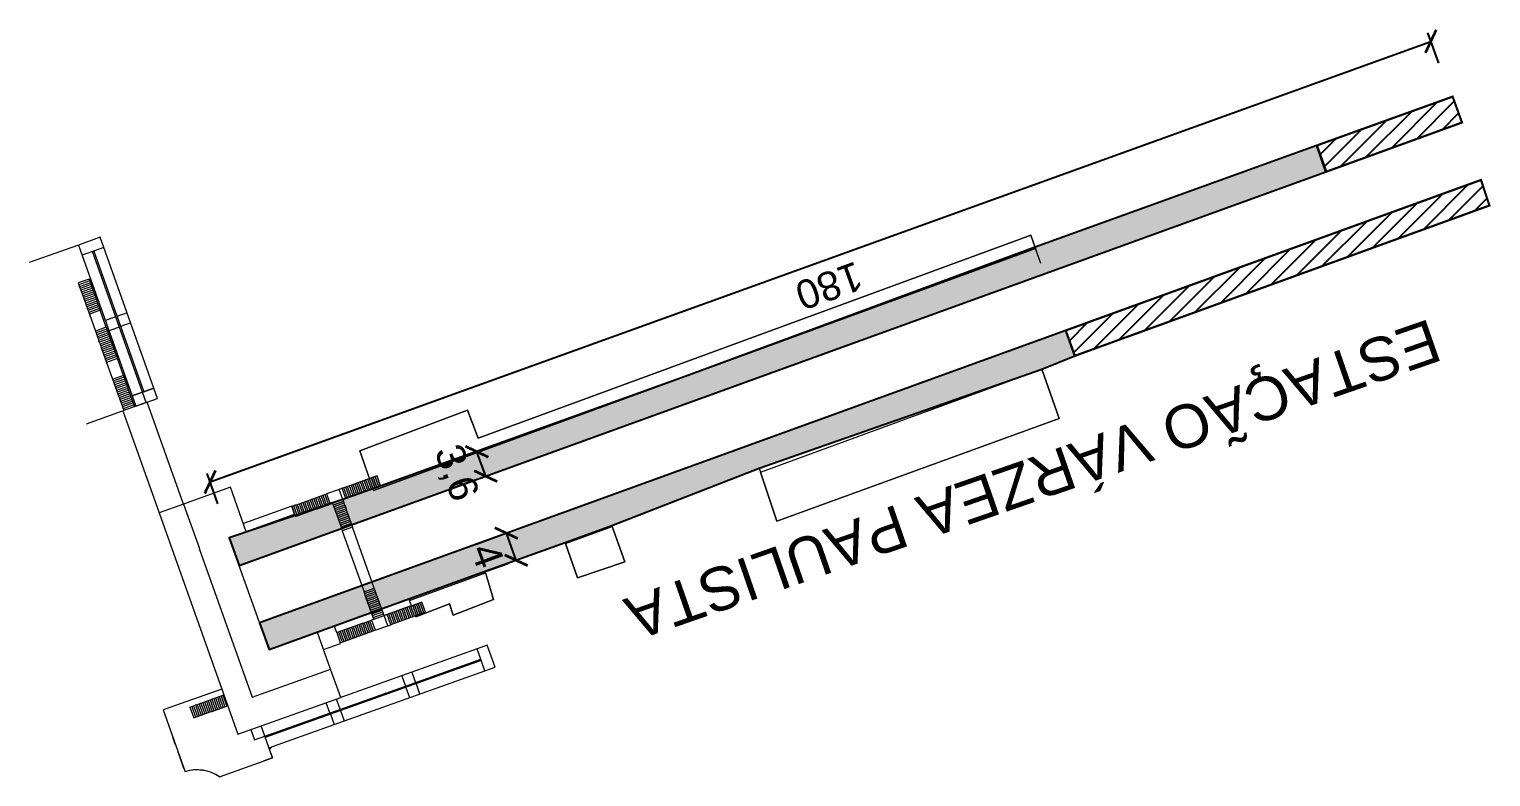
# Model space of a CAD drawing. Header units: metres. Extents: x 286532 to 329498, y 7396783 to 7466136.
# Drawn here: x 312575.4 to 312778.2, y 7431977.3 to 7432080.9 of the extents above; entities that cross this region are included whole.
import ezdxf

# ---------------------------------------------------------------- set-up
doc = ezdxf.new("R2010")
doc.units = ezdxf.units.M
doc.header["$LTSCALE"] = 10
doc.linetypes.add('DASHED', pattern=[0.75, 0.5, -0.25])
doc.linetypes.add('DASHED2', pattern=[0.375, 0.25, -0.125])
doc.layers.get('0').update_dxf_attribs({"color": 255})
for name, color, linetype, lineweight in [('_  ARQ-AUX-001', 1, 'Continuous', 5), ('_AUX-PLATAFORMA COTAS', 1, 'Continuous', 25), ('_AUX-PLATAFORMA EXISTENTE', 252, 'Continuous', 25), ('_AUX-PLATAFORMA NOVA', 3, 'DASHED', 25), ('_AUX_PLATAFORMA_EXISTENTE', 252, 'Continuous', 30), ('ARQ-AUX-001', 1, 'Continuous', 5), ('Modelos genéricos', 7, 'Continuous', 5)]:
    doc.layers.add(name, color=color, linetype=linetype, lineweight=lineweight)
doc.layers.add('TEXTO', color=3, linetype='Continuous')
doc.styles.add('ARIAL', font='arial.ttf')
doc.styles.get("Standard").update_dxf_attribs({"font": 'arial.ttf'})
doc.dimstyles.new('ISO-25', dxfattribs={"dimtxt": 2.5, "dimasz": 2.5, "dimexe": 1.25, "dimexo": 0.625, "dimtad": 1, "dimtxsty": 'Standard', "dimcen": 2.5, "dimadec": 0, "dimazin": 0, "dimtfac": 1, "dimtmove": 0, "dimatfit": 3, "dimfxl": 1, "dimarcsym": 0})

# ---------------------------------------------------------------- blocks, each defined once
blk = doc.blocks.new('estação_varzea-paulista')
at = {"layer": '_  ARQ-AUX-001'}
h = blk.add_hatch(color=254, dxfattribs=at)
h.paths.add_polyline_path([(-98.46, -37.73), (-98.97, -36.32), (-100.41, -36.83), (-99.88, -38.23), (-98.7, -37.81)], flags=0)
h.paths.add_polyline_path([(-105.77, -20.62), (-104.7, -20.24), (-105.2, -18.83), (-106.26, -19.2), (-105.87, -20.33)], flags=0)
at = {"layer": '_AUX-PLATAFORMA NOVA', "linetype": 'DASHED2', "ltscale": 2, "true_color": 0x05ff05}
h = blk.add_hatch(dxfattribs=at)
h.set_pattern_fill('ANSI31', color=3, scale=0.5)
h.paths.add_polyline_path([(25.18, 26.98), (26.49, 23.34), (45.29, 30.15), (44, 33.74)])
h = blk.add_hatch(dxfattribs=at)
h.set_pattern_fill('ANSI31', color=3, scale=0.5)
h.paths.add_polyline_path([(-9.67, 1.33), (-8.39, -2.18), (49.1, 18.65), (47.93, 22.19)])
at = {"layer": '_AUX_PLATAFORMA_EXISTENTE', "true_color": 0xa1a1a1}
for points in [[(-124.32, -31.26), (26.39, 23.31), (25.18, 26.98), (-13.92, 12.89), (-62.46, -5.06), (-105.77, -20.62), (-109.96, -22.11), (-125.69, -27.43)], [(-79.1, -28.06), (-72.63, -25.72), (-52.18, -17.76), (-12.99, -4.04), (-8.39, -2.18), (-9.67, 1.33), (-121.5, -39.18), (-120.18, -42.9), (-90.21, -32.01)]]:
    blk.add_hatch(color=253, dxfattribs=at).paths.add_polyline_path(points)
at = {"layer": '_  ARQ-AUX-001'}
for p, q in [((-143.58, 14.24), (-146.6, 13.17)), ((-136.14, -6.67), (-143.58, 14.24)), ((-146.6, 13.17), (-153.44, 10.73)), ((-146.6, 13.17), (-139.15, -7.75)), ((-143.08, 12.83), (-146.09, 11.75)), ((-137.74, -7.24), (-144.68, 12.26)), ((-144.49, 12.32), (-137.55, -7.18)), ((-105.69, -20.87), (-13.86, 12.71)), ((-16.11, 13.92), (-91.19, -13.58)), ((-91.19, -13.58), (-16.11, 13.92)), ((-145.13, 8.45), (-146.64, 7.91)), ((-145.13, 8.45), (-146.64, 7.91)), ((-145.04, 8.2), (-146.55, 7.66)), ((-145.04, 8.2), (-146.55, 7.66)), ((-145.13, 8.45), (-145.04, 8.2)), ((-145.04, 8.2), (-144.95, 7.94)), ((-143.5, 8.94), (-143.27, 8.89)), ((-146.64, 7.91), (-146.55, 7.66)), ((-146.55, 7.66), (-146.46, 7.4)), ((-144.95, 7.94), (-146.46, 7.4)), ((-144.95, 7.94), (-146.46, 7.4)), ((-146.46, 7.4), (-146.37, 7.15)), ((-144.86, 7.69), (-146.37, 7.15)), ((-144.86, 7.69), (-146.37, 7.15)), ((-146.37, 7.15), (-146.28, 6.9)), ((-144.77, 7.43), (-146.28, 6.9)), ((-144.77, 7.43), (-146.28, 6.9)), ((-146.28, 6.9), (-146.18, 6.64)), ((-144.68, 7.18), (-146.18, 6.64)), ((-144.68, 7.18), (-146.18, 6.64)), ((-146.18, 6.64), (-146.09, 6.39)), ((-144.59, 6.92), (-146.09, 6.39)), ((-144.59, 6.92), (-146.09, 6.39)), ((-146.09, 6.39), (-146, 6.13)), ((-144.5, 6.67), (-146, 6.13)), ((-144.5, 6.67), (-146, 6.13)), ((-146, 6.13), (-145.91, 5.88)), ((-144.41, 6.41), (-145.91, 5.88)), ((-144.41, 6.41), (-145.91, 5.88)), ((-144.31, 6.16), (-145.82, 5.62)), ((-144.31, 6.16), (-145.82, 5.62)), ((-144.95, 7.94), (-144.86, 7.69)), ((-144.86, 7.69), (-144.77, 7.43)), ((-144.77, 7.43), (-144.68, 7.18)), ((-144.68, 7.18), (-144.59, 6.92)), ((-144.59, 6.92), (-144.5, 6.67)), ((-144.5, 6.67), (-144.41, 6.41)), ((-144.41, 6.41), (-144.31, 6.16)), ((-144.31, 6.16), (-144.22, 5.91)), ((-145.91, 5.88), (-145.82, 5.62)), ((-145.82, 5.62), (-145.73, 5.37)), ((-144.22, 5.91), (-145.73, 5.37)), ((-144.22, 5.91), (-145.73, 5.37)), ((-145.73, 5.37), (-145.64, 5.11)), ((-144.13, 5.65), (-145.64, 5.11)), ((-144.13, 5.65), (-145.64, 5.11)), ((-145.64, 5.11), (-145.55, 4.86)), ((-144.04, 5.4), (-145.55, 4.86)), ((-144.04, 5.4), (-145.55, 4.86)), ((-145.55, 4.86), (-145.46, 4.61)), ((-143.95, 5.14), (-145.46, 4.61)), ((-143.95, 5.14), (-145.46, 4.61)), ((-145.46, 4.61), (-145.37, 4.35)), ((-143.86, 4.89), (-145.37, 4.35)), ((-143.86, 4.89), (-145.37, 4.35)), ((-145.37, 4.35), (-145.28, 4.1)), ((-143.77, 4.63), (-145.28, 4.1)), ((-143.77, 4.63), (-145.28, 4.1)), ((-145.28, 4.1), (-145.19, 3.84)), ((-143.68, 4.38), (-145.19, 3.84)), ((-143.68, 4.38), (-145.19, 3.84)), ((-143.59, 4.13), (-145.1, 3.59)), ((-143.59, 4.13), (-145.1, 3.59)), ((-144.22, 5.91), (-144.13, 5.65)), ((-144.13, 5.65), (-144.04, 5.4)), ((-144.04, 5.4), (-143.95, 5.14)), ((-143.95, 5.14), (-143.86, 4.89)), ((-143.86, 4.89), (-143.77, 4.63)), ((-143.77, 4.63), (-143.68, 4.38)), ((-143.68, 4.38), (-143.59, 4.13)), ((-142.75, 1.77), (-143.59, 4.13)), ((-145.19, 3.84), (-145.1, 3.59)), ((-145.1, 3.59), (-144.26, 1.23)), ((-141.46, 3.21), (-142.87, 2.71)), ((-139.86, 3.78), (-141.27, 3.28)), ((-139.36, 2.37), (-140.77, 1.87)), ((-142.75, 1.77), (-144.26, 1.23)), ((-142.75, 1.77), (-144.26, 1.23)), ((-144.26, 1.23), (-144.17, 0.98)), ((-142.66, 1.52), (-144.17, 0.98)), ((-142.66, 1.52), (-144.17, 0.98)), ((-144.17, 0.98), (-144.08, 0.72)), ((-142.57, 1.26), (-144.08, 0.72)), ((-142.57, 1.26), (-144.08, 0.72)), ((-144.08, 0.72), (-143.99, 0.47)), ((-142.48, 1.01), (-143.99, 0.47)), ((-142.48, 1.01), (-143.99, 0.47)), ((-143.99, 0.47), (-143.9, 0.22)), ((-142.39, 0.75), (-143.9, 0.22)), ((-142.39, 0.75), (-143.9, 0.22)), ((-143.9, 0.22), (-143.81, -0.04)), ((-142.3, 0.5), (-143.81, -0.04)), ((-142.3, 0.5), (-143.81, -0.04)), ((-142.21, 0.24), (-143.72, -0.29)), ((-142.21, 0.24), (-143.72, -0.29)), ((-142.75, 1.77), (-142.66, 1.52)), ((-142.66, 1.52), (-142.57, 1.26)), ((-142.57, 1.26), (-142.48, 1.01)), ((-142.48, 1.01), (-142.39, 0.75)), ((-142.39, 0.75), (-142.3, 0.5)), ((-140.96, 1.8), (-142.37, 1.3)), ((-142.3, 0.5), (-142.21, 0.24)), ((-142.21, 0.24), (-142.12, -0.01)), ((-143.81, -0.04), (-143.72, -0.29)), ((-143.72, -0.29), (-143.62, -0.55)), ((-142.12, -0.01), (-143.62, -0.55)), ((-142.12, -0.01), (-143.62, -0.55)), ((-143.62, -0.55), (-143.53, -0.8)), ((-142.03, -0.26), (-143.53, -0.8)), ((-142.03, -0.26), (-143.53, -0.8)), ((-143.53, -0.8), (-143.44, -1.06)), ((-141.94, -0.52), (-143.44, -1.06)), ((-141.94, -0.52), (-143.44, -1.06)), ((-143.44, -1.06), (-143.35, -1.31)), ((-141.85, -0.77), (-143.35, -1.31)), ((-141.85, -0.77), (-143.35, -1.31)), ((-143.35, -1.31), (-143.26, -1.56)), ((-141.76, -1.03), (-143.26, -1.56)), ((-141.76, -1.03), (-143.26, -1.56)), ((-143.26, -1.56), (-143.17, -1.82)), ((-141.66, -1.28), (-143.17, -1.82)), ((-141.66, -1.28), (-143.17, -1.82)), ((-143.17, -1.82), (-143.08, -2.07)), ((-141.57, -1.54), (-143.08, -2.07)), ((-141.57, -1.54), (-143.08, -2.07)), ((-141.48, -1.79), (-142.99, -2.33)), ((-141.48, -1.79), (-142.99, -2.33)), ((-142.12, -0.01), (-142.03, -0.26)), ((-142.03, -0.26), (-141.94, -0.52)), ((-141.94, -0.52), (-141.85, -0.77)), ((-141.85, -0.77), (-141.76, -1.03)), ((-141.76, -1.03), (-141.66, -1.28)), ((-141.66, -1.28), (-141.57, -1.54)), ((-141.57, -1.54), (-141.48, -1.79)), ((-141.48, -1.79), (-141.39, -2.05)), ((-143.08, -2.07), (-142.99, -2.33)), ((-142.99, -2.33), (-142.9, -2.58)), ((-141.39, -2.05), (-142.9, -2.58)), ((-141.39, -2.05), (-142.9, -2.58)), ((-142.9, -2.58), (-142.81, -2.84)), ((-141.3, -2.3), (-142.81, -2.84)), ((-141.3, -2.3), (-142.81, -2.84)), ((-142.81, -2.84), (-142.72, -3.09)), ((-141.21, -2.55), (-142.72, -3.09)), ((-141.21, -2.55), (-142.72, -3.09)), ((-142.72, -3.09), (-140.34, -9.77)), ((-141.39, -2.05), (-141.3, -2.3)), ((-141.3, -2.3), (-141.21, -2.55)), ((-140.37, -4.91), (-141.21, -2.55)), ((-140.37, -4.91), (-141.88, -5.45)), ((-140.37, -4.91), (-141.88, -5.45)), ((-140.28, -5.16), (-141.79, -5.7)), ((-140.28, -5.16), (-141.79, -5.7)), ((-140.19, -5.42), (-141.7, -5.95)), ((-140.19, -5.42), (-141.7, -5.95)), ((-140.1, -5.67), (-141.61, -6.21)), ((-140.1, -5.67), (-141.61, -6.21)), ((-140.01, -5.93), (-141.52, -6.46)), ((-140.01, -5.93), (-141.52, -6.46)), ((-140.37, -4.91), (-140.28, -5.16)), ((-140.28, -5.16), (-140.19, -5.42)), ((-140.19, -5.42), (-140.1, -5.67)), ((-140.1, -5.67), (-140.01, -5.93)), ((-140.01, -5.93), (-139.92, -6.18)), ((-139.92, -6.18), (-141.43, -6.72)), ((-139.92, -6.18), (-141.43, -6.72)), ((-139.83, -6.43), (-141.34, -6.97)), ((-139.83, -6.43), (-141.34, -6.97)), ((-139.74, -6.69), (-141.25, -7.23)), ((-139.74, -6.69), (-141.25, -7.23)), ((-139.65, -6.94), (-141.16, -7.48)), ((-139.65, -6.94), (-141.16, -7.48)), ((-139.56, -7.2), (-141.07, -7.73)), ((-139.56, -7.2), (-141.07, -7.73)), ((-139.47, -7.45), (-140.97, -7.99)), ((-139.47, -7.45), (-140.97, -7.99)), ((-139.38, -7.71), (-140.88, -8.24)), ((-139.38, -7.71), (-140.88, -8.24)), ((-139.29, -7.96), (-140.79, -8.5)), ((-139.29, -7.96), (-140.79, -8.5)), ((-139.92, -6.18), (-139.83, -6.43)), ((-139.83, -6.43), (-139.74, -6.69)), ((-139.74, -6.69), (-139.65, -6.94)), ((-139.65, -6.94), (-139.56, -7.2)), ((-139.56, -7.2), (-139.47, -7.45)), ((-139.47, -7.45), (-139.38, -7.71)), ((-139.38, -7.71), (-139.29, -7.96)), ((-139.29, -7.96), (-139.2, -8.22)), ((-137.71, -7.23), (-139.15, -7.75)), ((-139.15, -7.75), (-137.74, -7.24)), ((-139.15, -7.75), (-138.65, -9.16)), ((-138.65, -9.16), (-135.63, -8.09)), ((-136.14, -6.67), (-137.71, -7.24)), ((-137.21, -8.65), (-137.71, -7.23)), ((-137.55, -7.18), (-136.14, -6.67)), ((-135.63, -8.09), (-136.14, -6.67)), ((-145.49, -11.6), (-140.52, -9.83)), ((-139.2, -8.22), (-140.7, -8.75)), ((-139.2, -8.22), (-140.7, -8.75)), ((-139.11, -8.47), (-140.61, -9.01)), ((-139.11, -8.47), (-140.61, -9.01)), ((-139.01, -8.72), (-140.52, -9.26)), ((-139.01, -8.72), (-140.52, -9.26)), ((-137.06, -8.6), (-140.45, -9.81)), ((-140.45, -9.81), (-135.42, -23.95)), ((-138.92, -8.98), (-140.43, -9.52)), ((-138.92, -8.98), (-140.43, -9.52)), ((-139.2, -8.22), (-139.11, -8.47)), ((-139.11, -8.47), (-139.01, -8.72)), ((-139.01, -8.72), (-138.92, -8.98)), ((-138.95, -8.91), (-138.76, -8.84)), ((-138.92, -8.98), (-138.83, -9.23)), ((-138.65, -9.16), (-137.21, -8.65)), ((-132.03, -22.73), (-137.06, -8.6)), ((-92.63, -9.72), (-107.6, -15.35)), ((-107.6, -15.35), (-92.63, -9.72)), ((-91.19, -13.58), (-92.63, -9.72)), ((-92.63, -9.72), (-91.19, -13.58)), ((-52.18, -17.76), (-49.74, -25.08)), ((-125.54, -20.4), (-132.03, -22.73)), ((-123.34, -26.59), (-125.54, -20.4)), ((-132.05, -22.74), (-135.42, -23.95)), ((-135.42, -23.95), (-124.49, -54.63)), ((-132.05, -22.74), (-132.03, -22.73)), ((-117.03, -23.04), (-123.74, -25.44)), ((-123.36, -26.53), (-116.65, -24.11)), ((-105.59, -34.37), (-108.59, -25.93)), ((-130.24, -27.76), (-130.26, -27.77)), ((-125.69, -27.43), (-123.34, -26.59)), ((-120.18, -42.9), (-125.69, -27.43)), ((-110.01, -26.43), (-107, -34.88)), ((-129.84, -28.86), (-129.87, -28.87)), ((-129.83, -28.9), (-129.86, -28.91)), ((-100.68, -36.1), (-90.14, -32.25)), ((-100.68, -36.1), (-90.14, -32.25)), ((-100.68, -36.1), (-90.14, -32.25)), ((-100.68, -36.1), (-90.14, -32.25)), ((-90.14, -32.25), (-90.21, -32.01)), ((-89.05, -35.98), (-90.21, -32.01)), ((-90.14, -32.25), (-90.21, -32.01)), ((-90.14, -32.25), (-89.05, -35.98)), ((-94.64, -38.13), (-89.05, -35.98)), ((-89.05, -35.98), (-94.64, -38.13)), ((-99.83, -38.37), (-95.16, -36.57)), ((-95.16, -36.57), (-99.83, -38.37)), ((-95.16, -36.57), (-94.64, -38.13)), ((-94.64, -38.13), (-95.16, -36.57)), ((-111.64, -45.6), (-113.46, -40.51)), ((-110.79, -40.53), (-111.12, -39.61)), ((-110.79, -40.53), (-110.54, -40.44)), ((-110.79, -40.53), (-110.29, -41.94)), ((-110.79, -40.53), (-110.29, -41.94)), ((-110.54, -40.44), (-110.29, -40.35)), ((-110.54, -40.44), (-110.04, -41.85)), ((-110.54, -40.44), (-110.04, -41.85)), ((-110.29, -40.35), (-110.03, -40.26)), ((-110.29, -40.35), (-109.78, -41.76)), ((-110.29, -40.35), (-109.78, -41.76)), ((-110.03, -40.26), (-109.78, -40.17)), ((-110.03, -40.26), (-109.53, -41.67)), ((-110.03, -40.26), (-109.53, -41.67)), ((-109.78, -40.17), (-109.27, -41.58)), ((-109.78, -40.17), (-109.27, -41.58)), ((-109.52, -40.08), (-109.02, -41.49)), ((-109.52, -40.08), (-109.02, -41.49)), ((-109.27, -39.98), (-108.77, -41.4)), ((-109.27, -39.98), (-108.77, -41.4)), ((-109.01, -39.89), (-108.51, -41.31)), ((-109.01, -39.89), (-108.51, -41.31)), ((-108.76, -39.8), (-108.26, -41.22)), ((-108.76, -39.8), (-108.26, -41.22)), ((-108.51, -39.71), (-108, -41.13)), ((-108.51, -39.71), (-108, -41.13)), ((-119.39, -42.56), (-119.37, -42.61)), ((-112.6, -42.9), (-110.25, -42.06)), ((-110.29, -41.94), (-110.04, -41.85)), ((-110.25, -42.06), (-110.29, -41.94)), ((-110.04, -41.85), (-109.78, -41.76)), ((-109.78, -41.76), (-109.53, -41.67)), ((-109.53, -41.67), (-109.27, -41.58)), ((-109.27, -41.58), (-109.02, -41.49)), ((-109.02, -41.49), (-108.77, -41.4)), ((-108.77, -41.4), (-108.51, -41.31)), ((-108.51, -41.31), (-108.26, -41.22)), ((-108.26, -41.22), (-108, -41.13)), ((-108, -41.13), (-107.75, -41.04)), ((-89.91, -42.31), (-91.32, -42.81)), ((-88.83, -45.33), (-89.91, -42.31)), ((-124.35, -44.39), (-124.34, -44.38)), ((-90.75, -44.42), (-111.66, -51.86)), ((-91.32, -42.81), (-110.24, -49.55)), ((-101.27, -47.95), (-90.81, -44.23)), ((-90.24, -45.83), (-91.32, -42.81)), ((-110.24, -49.55), (-111.64, -45.6)), ((-111.16, -53.28), (-88.83, -45.33)), ((-101.77, -46.54), (-101.27, -47.95)), ((-100.36, -46.03), (-99.86, -47.45)), ((-126.72, -48.37), (-134.87, -51.27)), ((-122.18, -55.4), (-101.27, -47.95)), ((-101.2, -48.14), (-100.7, -49.55)), ((-99.79, -47.64), (-99.29, -49.05)), ((-130.9, -50.77), (-130.65, -50.68)), ((-130.65, -50.68), (-130.39, -50.58)), ((-130.65, -50.68), (-130.11, -52.18)), ((-130.65, -50.68), (-130.11, -52.18)), ((-130.39, -50.58), (-130.14, -50.49)), ((-130.39, -50.58), (-129.86, -52.09)), ((-130.39, -50.58), (-129.86, -52.09)), ((-130.14, -50.49), (-129.88, -50.4)), ((-130.14, -50.49), (-129.6, -52)), ((-130.14, -50.49), (-129.6, -52)), ((-129.88, -50.4), (-129.63, -50.31)), ((-129.88, -50.4), (-129.35, -51.91)), ((-129.88, -50.4), (-129.35, -51.91)), ((-129.63, -50.31), (-129.37, -50.22)), ((-129.63, -50.31), (-129.09, -51.82)), ((-129.63, -50.31), (-129.09, -51.82)), ((-129.37, -50.22), (-129.12, -50.13)), ((-129.37, -50.22), (-128.84, -51.73)), ((-129.37, -50.22), (-128.84, -51.73)), ((-129.12, -50.13), (-128.87, -50.04)), ((-129.12, -50.13), (-128.58, -51.64)), ((-129.12, -50.13), (-128.58, -51.64)), ((-128.87, -50.04), (-128.61, -49.95)), ((-128.87, -50.04), (-128.33, -51.55)), ((-128.87, -50.04), (-128.33, -51.55)), ((-128.61, -49.95), (-128.36, -49.86)), ((-128.61, -49.95), (-128.07, -51.46)), ((-128.61, -49.95), (-128.07, -51.46)), ((-128.36, -49.86), (-128.1, -49.77)), ((-128.36, -49.86), (-127.82, -51.37)), ((-128.36, -49.86), (-127.82, -51.37)), ((-128.1, -49.77), (-127.85, -49.68)), ((-128.1, -49.77), (-127.57, -51.28)), ((-128.1, -49.77), (-127.57, -51.28)), ((-127.85, -49.68), (-127.59, -49.59)), ((-127.85, -49.68), (-127.31, -51.19)), ((-127.85, -49.68), (-127.31, -51.19)), ((-127.59, -49.59), (-127.34, -49.5)), ((-127.59, -49.59), (-127.06, -51.1)), ((-127.59, -49.59), (-127.06, -51.1)), ((-127.34, -49.5), (-127.09, -49.41)), ((-127.34, -49.5), (-126.8, -51.01)), ((-127.34, -49.5), (-126.8, -51.01)), ((-127.09, -49.41), (-126.83, -49.32)), ((-127.09, -49.41), (-126.55, -50.91)), ((-127.09, -49.41), (-126.55, -50.91)), ((-126.83, -49.32), (-126.58, -49.23)), ((-126.83, -49.32), (-126.29, -50.82)), ((-126.83, -49.32), (-126.29, -50.82)), ((-126.58, -49.23), (-126.44, -49.18)), ((-126.58, -49.23), (-126.04, -50.73)), ((-126.58, -49.23), (-126.04, -50.73)), ((-124.49, -54.63), (-110.24, -49.55)), ((-111.73, -51.67), (-112.23, -50.26)), ((-110.31, -51.17), (-110.82, -49.76)), ((-109.95, -49.45), (-110.26, -49.49)), ((-103.52, -48.97), (-104.05, -48.94)), ((-134.87, -51.27), (-131.82, -59.83)), ((-131.15, -50.86), (-130.9, -50.77)), ((-131.15, -50.86), (-130.62, -52.36)), ((-131.15, -50.86), (-130.62, -52.36)), ((-130.9, -50.77), (-130.36, -52.27)), ((-130.9, -50.77), (-130.36, -52.27)), ((-130.62, -52.36), (-130.36, -52.27)), ((-130.36, -52.27), (-130.11, -52.18)), ((-130.11, -52.18), (-129.86, -52.09)), ((-129.86, -52.09), (-129.6, -52)), ((-129.6, -52), (-129.35, -51.91)), ((-129.35, -51.91), (-129.09, -51.82)), ((-129.09, -51.82), (-128.84, -51.73)), ((-128.84, -51.73), (-128.58, -51.64)), ((-128.58, -51.64), (-128.33, -51.55)), ((-128.33, -51.55), (-128.07, -51.46)), ((-128.07, -51.46), (-127.82, -51.37)), ((-127.82, -51.37), (-127.57, -51.28)), ((-127.57, -51.28), (-127.31, -51.19)), ((-127.31, -51.19), (-127.06, -51.1)), ((-127.06, -51.1), (-126.8, -51.01)), ((-126.8, -51.01), (-126.55, -50.91)), ((-126.55, -50.91), (-126.29, -50.82)), ((-126.29, -50.82), (-126.04, -50.73)), ((-126.04, -50.73), (-125.9, -50.68)), ((-111.66, -51.86), (-120.7, -55.08)), ((-111.66, -51.86), (-111.16, -53.28)), ((-110.25, -51.36), (-109.74, -52.77)), ((-122.68, -53.98), (-122.18, -55.4)), ((-120.77, -54.89), (-121.27, -53.48)), ((-120.2, -56.5), (-111.16, -53.28)), ((-133.37, -55.48), (-133.53, -55.03)), ((-133.14, -56.12), (-133.37, -55.48)), ((-119.7, -57.9), (-120.77, -54.89)), ((-119.84, -56.37), (-120.13, -56.68)), ((-132.65, -57.51), (-132.79, -57.12)), ((-131.98, -59.37), (-132.65, -57.51)), ((-127.07, -60.52), (-119.7, -57.9)), ((-119.7, -57.9), (-120.97, -58.35)), ((-119.93, -57.26), (-119.7, -57.9)), ((-131.98, -59.39), (-131.98, -59.37)), ((-131.96, -59.44), (-131.98, -59.39)), ((-131.65, -59.78), (-131.82, -59.83)), ((-131.55, -59.76), (-131.65, -59.78)), ((-131.16, -59.66), (-131.55, -59.76)), ((-130.45, -59.58), (-131.12, -59.65)), ((-130.11, -59.58), (-130.4, -59.58)), ((-129.97, -59.58), (-130.11, -59.58)), ((-129.78, -59.59), (-129.97, -59.58)), ((-129.73, -59.59), (-129.78, -59.59)), ((-129.03, -59.69), (-129.7, -59.59)), ((-127.07, -60.52), (-127.66, -60.18))]:
    blk.add_line(p, q, dxfattribs=at)
at = {"layer": '_  ARQ-AUX-001', "color": 1}
for p, q in [((-14.49, 14.54), (-16.11, 13.92)), ((-16.11, 13.92), (-14.49, 14.54)), ((-13.13, 10.6), (-14.49, 14.54)), ((-14.49, 14.54), (-13.86, 12.71)), ((-13.13, 10.6), (-13.86, 12.71)), ((-52, -18.3), (-12.99, -4.04)), ((-12.99, -4.04), (-8.39, -2.18)), ((-10.6, -10.89), (-12.99, -4.04)), ((-12.99, -4.04), (-10.6, -10.89)), ((-49.74, -25.08), (-10.6, -10.89)), ((-10.6, -10.89), (-49.74, -25.08)), ((-107.6, -15.35), (-105.77, -20.62)), ((-106.26, -19.2), (-107.6, -15.35)), ((-72.63, -25.72), (-52.18, -17.76)), ((-52.18, -17.76), (-52, -18.3)), ((-109.02, -20.19), (-109.27, -20.28)), ((-108.76, -20.1), (-109.02, -20.19)), ((-108.51, -21.6), (-109.02, -20.19)), ((-108.51, -21.6), (-109.02, -20.19)), ((-108.51, -20), (-108.76, -20.1)), ((-108.26, -21.51), (-108.76, -20.1)), ((-108.26, -21.51), (-108.76, -20.1)), ((-108.25, -19.91), (-108.51, -20)), ((-108, -21.42), (-108.51, -20)), ((-108, -21.42), (-108.51, -20)), ((-108, -19.82), (-108.25, -19.91)), ((-107.75, -21.33), (-108.25, -19.91)), ((-107.75, -21.33), (-108.25, -19.91)), ((-107.75, -19.73), (-108, -19.82)), ((-107.5, -21.24), (-108, -19.82)), ((-107.5, -21.24), (-108, -19.82)), ((-107.49, -19.64), (-107.75, -19.73)), ((-107.24, -21.15), (-107.75, -19.73)), ((-107.24, -21.15), (-107.75, -19.73)), ((-107.24, -19.55), (-107.49, -19.64)), ((-106.99, -21.05), (-107.49, -19.64)), ((-106.99, -21.05), (-107.49, -19.64)), ((-106.98, -19.46), (-107.24, -19.55)), ((-106.73, -20.96), (-107.24, -19.55)), ((-106.73, -20.96), (-107.24, -19.55)), ((-106.73, -19.37), (-106.98, -19.46)), ((-106.48, -20.87), (-106.98, -19.46)), ((-106.48, -20.87), (-106.98, -19.46)), ((-106.47, -19.28), (-106.73, -19.37)), ((-106.22, -20.78), (-106.73, -19.37)), ((-106.22, -20.78), (-106.73, -19.37)), ((-106.26, -19.2), (-106.47, -19.28)), ((-105.97, -20.69), (-106.47, -19.28)), ((-105.97, -20.69), (-106.47, -19.28)), ((-106.22, -19.19), (-106.26, -19.2)), ((-105.97, -19.1), (-106.22, -19.19)), ((-105.72, -20.6), (-106.22, -19.19)), ((-105.72, -20.6), (-106.22, -19.19)), ((-105.71, -19.01), (-105.97, -19.1)), ((-105.46, -20.51), (-105.97, -19.1)), ((-105.46, -20.51), (-105.97, -19.1)), ((-105.46, -18.92), (-105.71, -19.01)), ((-105.21, -20.42), (-105.71, -19.01)), ((-105.21, -20.42), (-105.71, -19.01)), ((-105.2, -18.83), (-105.46, -18.92)), ((-104.95, -20.33), (-105.46, -18.92)), ((-104.95, -20.33), (-105.46, -18.92)), ((-104.7, -20.24), (-105.2, -18.83)), ((-104.7, -20.24), (-105.2, -18.83)), ((-104.7, -20.24), (-104.95, -20.33)), ((-49.74, -25.08), (-52, -18.3)), ((-114.99, -22.32), (-114.74, -22.23)), ((-114.74, -22.23), (-114.48, -22.14)), ((-114.74, -22.23), (-114.23, -23.64)), ((-114.74, -22.23), (-114.23, -23.64)), ((-114.48, -22.14), (-114.23, -22.05)), ((-114.48, -22.14), (-113.98, -23.55)), ((-114.48, -22.14), (-113.98, -23.55)), ((-114.23, -22.05), (-113.98, -21.96)), ((-114.23, -22.05), (-113.73, -23.46)), ((-114.23, -22.05), (-113.73, -23.46)), ((-113.98, -21.96), (-113.72, -21.86)), ((-113.98, -21.96), (-113.47, -23.37)), ((-113.98, -21.96), (-113.47, -23.37)), ((-113.72, -21.86), (-113.47, -21.77)), ((-113.72, -21.86), (-113.22, -23.28)), ((-113.72, -21.86), (-113.22, -23.28)), ((-113.47, -21.77), (-113.21, -21.68)), ((-113.47, -21.77), (-112.96, -23.19)), ((-113.47, -21.77), (-112.96, -23.19)), ((-113.21, -21.68), (-112.96, -21.59)), ((-113.21, -21.68), (-112.71, -23.1)), ((-113.21, -21.68), (-112.71, -23.1)), ((-112.96, -21.59), (-112.7, -21.5)), ((-112.96, -21.59), (-112.45, -23)), ((-112.96, -21.59), (-112.45, -23)), ((-112.7, -21.5), (-112.45, -21.41)), ((-112.7, -21.5), (-112.2, -22.91)), ((-112.7, -21.5), (-112.2, -22.91)), ((-112.45, -21.41), (-112.2, -21.32)), ((-112.45, -21.41), (-111.95, -22.82)), ((-112.45, -21.41), (-111.95, -22.82)), ((-110.46, -20.7), (-112.2, -21.32)), ((-112.2, -21.32), (-111.69, -22.73)), ((-112.2, -21.32), (-111.69, -22.73)), ((-109.96, -22.11), (-111.37, -22.62)), ((-109.96, -22.11), (-111.37, -22.62)), ((-110.03, -20.55), (-110.46, -20.7)), ((-109.96, -22.11), (-110.46, -20.7)), ((-109.78, -20.46), (-110.03, -20.55)), ((-109.53, -21.96), (-110.03, -20.55)), ((-109.53, -21.96), (-110.03, -20.55)), ((-109.96, -22.11), (-109.53, -21.96)), ((-109.96, -22.11), (-109.87, -22.37)), ((-109.53, -20.37), (-109.78, -20.46)), ((-109.28, -21.87), (-109.78, -20.46)), ((-109.28, -21.87), (-109.78, -20.46)), ((-109.27, -20.28), (-109.53, -20.37)), ((-109.02, -21.78), (-109.53, -20.37)), ((-109.02, -21.78), (-109.53, -20.37)), ((-109.28, -21.87), (-109.53, -21.96)), ((-109.02, -21.78), (-109.28, -21.87)), ((-108.77, -21.69), (-109.27, -20.28)), ((-108.77, -21.69), (-109.27, -20.28)), ((-108.77, -21.69), (-109.02, -21.78)), ((-108.51, -21.6), (-108.77, -21.69)), ((-108.26, -21.51), (-108.51, -21.6)), ((-108, -21.42), (-108.26, -21.51)), ((-107.75, -21.33), (-108, -21.42)), ((-107.5, -21.24), (-107.75, -21.33)), ((-107.24, -21.15), (-107.5, -21.24)), ((-106.99, -21.05), (-107.24, -21.15)), ((-106.73, -20.96), (-106.99, -21.05)), ((-106.48, -20.87), (-106.73, -20.96)), ((-106.22, -20.78), (-106.48, -20.87)), ((-105.97, -20.69), (-106.22, -20.78)), ((-105.77, -20.62), (-105.97, -20.69)), ((-105.72, -20.6), (-105.77, -20.62)), ((-105.69, -20.87), (-105.77, -20.62)), ((-105.46, -20.51), (-105.72, -20.6)), ((-105.21, -20.42), (-105.46, -20.51)), ((-104.95, -20.33), (-105.21, -20.42)), ((-117.03, -23.04), (-116.77, -22.95)), ((-117.03, -23.04), (-116.52, -24.46)), ((-117.03, -23.04), (-116.52, -24.46)), ((-116.65, -24.11), (-117.03, -23.04)), ((-116.77, -22.95), (-116.52, -22.86)), ((-116.77, -22.95), (-116.27, -24.37)), ((-116.77, -22.95), (-116.27, -24.37)), ((-116.52, -22.86), (-116.26, -22.77)), ((-116.52, -22.86), (-116.01, -24.28)), ((-116.52, -22.86), (-116.01, -24.28)), ((-116.27, -24.37), (-116.01, -24.28)), ((-116.26, -22.77), (-116.01, -22.68)), ((-116.26, -22.77), (-115.76, -24.18)), ((-116.26, -22.77), (-115.76, -24.18)), ((-116.01, -22.68), (-115.76, -22.59)), ((-116.01, -22.68), (-115.51, -24.09)), ((-116.01, -22.68), (-115.51, -24.09)), ((-116.01, -24.28), (-115.76, -24.18)), ((-115.76, -22.59), (-115.5, -22.5)), ((-115.76, -22.59), (-115.25, -24)), ((-115.76, -22.59), (-115.25, -24)), ((-115.76, -24.18), (-115.51, -24.09)), ((-115.51, -24.09), (-115.25, -24)), ((-115.5, -22.5), (-115.25, -22.41)), ((-115.5, -22.5), (-115, -23.91)), ((-115.5, -22.5), (-115, -23.91)), ((-115.25, -22.41), (-114.99, -22.32)), ((-115.25, -22.41), (-114.74, -23.82)), ((-115.25, -22.41), (-114.74, -23.82)), ((-115.25, -24), (-115, -23.91)), ((-115, -23.91), (-114.74, -23.82)), ((-114.99, -22.32), (-114.49, -23.73)), ((-114.99, -22.32), (-114.49, -23.73)), ((-114.74, -23.82), (-114.49, -23.73)), ((-114.49, -23.73), (-114.23, -23.64)), ((-114.23, -23.64), (-113.98, -23.55)), ((-113.98, -23.55), (-113.73, -23.46)), ((-113.73, -23.46), (-113.47, -23.37)), ((-113.47, -23.37), (-113.22, -23.28)), ((-113.22, -23.28), (-112.96, -23.19)), ((-112.96, -23.19), (-112.71, -23.1)), ((-112.71, -23.1), (-112.45, -23)), ((-112.45, -23), (-112.2, -22.91)), ((-112.2, -22.91), (-111.95, -22.82)), ((-111.95, -22.82), (-111.69, -22.73)), ((-111.69, -22.73), (-111.37, -22.62)), ((-111.37, -22.62), (-111.28, -22.87)), ((-109.87, -22.37), (-111.28, -22.87)), ((-109.87, -22.37), (-111.28, -22.87)), ((-111.28, -22.87), (-111.19, -23.13)), ((-109.78, -22.62), (-111.19, -23.13)), ((-109.78, -22.62), (-111.19, -23.13)), ((-111.19, -23.13), (-111.1, -23.38)), ((-109.68, -22.88), (-111.1, -23.38)), ((-109.68, -22.88), (-111.1, -23.38)), ((-111.1, -23.38), (-111.01, -23.64)), ((-109.59, -23.13), (-111.01, -23.64)), ((-109.59, -23.13), (-111.01, -23.64)), ((-111.01, -23.64), (-110.92, -23.89)), ((-109.5, -23.39), (-110.92, -23.89)), ((-109.5, -23.39), (-110.92, -23.89)), ((-110.92, -23.89), (-110.83, -24.14)), ((-109.41, -23.64), (-110.83, -24.14)), ((-109.41, -23.64), (-110.83, -24.14)), ((-110.83, -24.14), (-110.73, -24.4)), ((-109.32, -23.89), (-110.73, -24.4)), ((-109.32, -23.89), (-110.73, -24.4)), ((-109.23, -24.15), (-110.64, -24.65)), ((-109.23, -24.15), (-110.64, -24.65)), ((-109.87, -22.37), (-109.78, -22.62)), ((-109.78, -22.62), (-109.68, -22.88)), ((-109.68, -22.88), (-109.59, -23.13)), ((-109.59, -23.13), (-109.5, -23.39)), ((-109.5, -23.39), (-109.41, -23.64)), ((-109.41, -23.64), (-109.32, -23.89)), ((-109.32, -23.89), (-109.23, -24.15)), ((-109.23, -24.15), (-109.14, -24.4)), ((-116.52, -24.46), (-116.27, -24.37)), ((-110.73, -24.4), (-110.64, -24.65)), ((-110.64, -24.65), (-110.55, -24.91)), ((-109.14, -24.4), (-110.55, -24.91)), ((-109.14, -24.4), (-110.55, -24.91)), ((-110.55, -24.91), (-110.46, -25.16)), ((-109.05, -24.66), (-110.46, -25.16)), ((-109.05, -24.66), (-110.46, -25.16)), ((-110.46, -25.16), (-110.37, -25.42)), ((-108.96, -24.91), (-110.37, -25.42)), ((-108.96, -24.91), (-110.37, -25.42)), ((-110.37, -25.42), (-110.28, -25.67)), ((-108.87, -25.17), (-110.28, -25.67)), ((-108.87, -25.17), (-110.28, -25.67)), ((-110.28, -25.67), (-110.19, -25.92)), ((-108.78, -25.42), (-110.19, -25.92)), ((-108.78, -25.42), (-110.19, -25.92)), ((-110.19, -25.92), (-110.1, -26.18)), ((-108.69, -25.67), (-110.1, -26.18)), ((-108.69, -25.67), (-110.1, -26.18)), ((-110.1, -26.18), (-110.01, -26.43)), ((-108.6, -25.93), (-110.01, -26.43)), ((-108.59, -25.93), (-110.01, -26.43)), ((-109.14, -24.4), (-109.05, -24.66)), ((-109.05, -24.66), (-108.96, -24.91)), ((-108.96, -24.91), (-108.87, -25.17)), ((-108.87, -25.17), (-108.78, -25.42)), ((-108.78, -25.42), (-108.69, -25.67)), ((-108.69, -25.67), (-108.6, -25.93)), ((-79.05, -28.19), (-72.59, -25.83)), ((-70.84, -30.74), (-72.63, -25.72)), ((-72.59, -25.83), (-70.84, -30.74)), ((-90.21, -32.01), (-79.1, -28.06)), ((-79.1, -28.06), (-77.41, -32.95)), ((-77.41, -32.95), (-79.05, -28.19)), ((-77.41, -32.95), (-70.84, -30.74)), ((-70.84, -30.74), (-77.41, -32.95)), ((-107, -34.88), (-105.59, -34.37)), ((-107, -34.88), (-105.59, -34.37)), ((-105.49, -34.63), (-105.59, -34.37)), ((-106.91, -35.13), (-107, -34.88)), ((-106.91, -35.13), (-105.49, -34.63)), ((-106.91, -35.13), (-105.49, -34.63)), ((-106.82, -35.39), (-106.91, -35.13)), ((-106.82, -35.39), (-105.4, -34.88)), ((-106.82, -35.39), (-105.4, -34.88)), ((-106.73, -35.64), (-106.82, -35.39)), ((-106.73, -35.64), (-105.31, -35.14)), ((-106.73, -35.64), (-105.31, -35.14)), ((-106.64, -35.89), (-106.73, -35.64)), ((-106.64, -35.89), (-105.22, -35.39)), ((-106.64, -35.89), (-105.22, -35.39)), ((-106.55, -36.15), (-106.64, -35.89)), ((-106.55, -36.15), (-105.13, -35.65)), ((-106.55, -36.15), (-105.13, -35.65)), ((-106.46, -36.4), (-106.55, -36.15)), ((-106.46, -36.4), (-105.04, -35.9)), ((-106.46, -36.4), (-105.04, -35.9)), ((-106.36, -36.66), (-106.46, -36.4)), ((-106.36, -36.66), (-104.95, -36.15)), ((-106.36, -36.66), (-104.95, -36.15)), ((-106.27, -36.91), (-104.86, -36.41)), ((-106.27, -36.91), (-104.86, -36.41)), ((-105.4, -34.88), (-105.49, -34.63)), ((-105.31, -35.14), (-105.4, -34.88)), ((-105.22, -35.39), (-105.31, -35.14)), ((-105.13, -35.65), (-105.22, -35.39)), ((-105.04, -35.9), (-105.13, -35.65)), ((-104.95, -36.15), (-105.04, -35.9)), ((-104.86, -36.41), (-104.95, -36.15)), ((-104.77, -36.66), (-104.86, -36.41)), ((-100.74, -35.93), (-100.68, -36.1)), ((-100.41, -36.83), (-100.68, -36.1)), ((-100.41, -36.83), (-100.68, -36.1)), ((-99.22, -36.41), (-99.48, -36.5)), ((-98.97, -36.32), (-99.22, -36.41)), ((-98.72, -37.82), (-99.22, -36.41)), ((-98.72, -37.82), (-99.22, -36.41)), ((-98.46, -37.73), (-98.97, -36.32)), ((-98.46, -37.73), (-98.97, -36.32)), ((-106.27, -36.91), (-106.36, -36.66)), ((-106.18, -37.17), (-106.27, -36.91)), ((-106.18, -37.17), (-104.77, -36.66)), ((-106.18, -37.17), (-104.77, -36.66)), ((-106.09, -37.42), (-106.18, -37.17)), ((-106.09, -37.42), (-104.68, -36.92)), ((-106.09, -37.42), (-104.68, -36.92)), ((-106, -37.67), (-106.09, -37.42)), ((-106, -37.67), (-104.59, -37.17)), ((-106, -37.67), (-104.59, -37.17)), ((-105.91, -37.93), (-106, -37.67)), ((-105.91, -37.93), (-104.5, -37.43)), ((-105.91, -37.93), (-104.5, -37.43)), ((-105.82, -38.18), (-105.91, -37.93)), ((-105.82, -38.18), (-104.41, -37.68)), ((-105.82, -38.18), (-104.41, -37.68)), ((-105.73, -38.44), (-105.82, -38.18)), ((-105.73, -38.44), (-104.32, -37.93)), ((-105.73, -38.44), (-104.32, -37.93)), ((-105.64, -38.69), (-105.73, -38.44)), ((-105.64, -38.69), (-104.23, -38.19)), ((-105.64, -38.69), (-104.23, -38.19)), ((-104.68, -36.92), (-104.77, -36.66)), ((-104.59, -37.17), (-104.68, -36.92)), ((-104.5, -37.43), (-104.59, -37.17)), ((-104.41, -37.68), (-104.5, -37.43)), ((-104.32, -37.93), (-104.41, -37.68)), ((-104.23, -38.19), (-104.32, -37.93)), ((-103.8, -38.04), (-104.23, -38.19)), ((-103.72, -39.6), (-104.23, -38.19)), ((-103.55, -37.95), (-103.8, -38.04)), ((-103.3, -39.45), (-103.8, -38.04)), ((-103.3, -39.45), (-103.8, -38.04)), ((-103.29, -37.86), (-103.55, -37.95)), ((-103.04, -39.36), (-103.55, -37.95)), ((-103.04, -39.36), (-103.55, -37.95)), ((-103.04, -37.77), (-103.29, -37.86)), ((-102.79, -39.27), (-103.29, -37.86)), ((-102.79, -39.27), (-103.29, -37.86)), ((-102.78, -37.68), (-103.04, -37.77)), ((-102.53, -39.18), (-103.04, -37.77)), ((-102.53, -39.18), (-103.04, -37.77)), ((-102.53, -37.58), (-102.78, -37.68)), ((-102.28, -39.09), (-102.78, -37.68)), ((-102.28, -39.09), (-102.78, -37.68)), ((-102.27, -37.49), (-102.53, -37.58)), ((-102.03, -39), (-102.53, -37.58)), ((-102.03, -39), (-102.53, -37.58)), ((-102.02, -37.4), (-102.27, -37.49)), ((-101.77, -38.91), (-102.27, -37.49)), ((-101.77, -38.91), (-102.27, -37.49)), ((-101.77, -37.31), (-102.02, -37.4)), ((-101.52, -38.82), (-102.02, -37.4)), ((-101.52, -38.82), (-102.02, -37.4)), ((-101.51, -37.22), (-101.77, -37.31)), ((-101.26, -38.73), (-101.77, -37.31)), ((-101.26, -38.73), (-101.77, -37.31)), ((-101.26, -37.13), (-101.51, -37.22)), ((-101.01, -38.64), (-101.51, -37.22)), ((-101.01, -38.64), (-101.51, -37.22)), ((-101, -37.04), (-101.26, -37.13)), ((-100.75, -38.54), (-101.26, -37.13)), ((-100.75, -38.54), (-101.26, -37.13)), ((-100.75, -36.95), (-101, -37.04)), ((-100.5, -38.45), (-101, -37.04)), ((-100.5, -38.45), (-101, -37.04)), ((-100.49, -36.86), (-100.75, -36.95)), ((-100.25, -38.36), (-100.75, -36.95)), ((-100.25, -38.36), (-100.75, -36.95)), ((-100.5, -38.45), (-100.75, -38.54)), ((-100.25, -38.36), (-100.5, -38.45)), ((-100.41, -36.83), (-100.49, -36.86)), ((-99.99, -38.27), (-100.49, -36.86)), ((-99.99, -38.27), (-100.49, -36.86)), ((-100.24, -36.77), (-100.41, -36.83)), ((-99.99, -38.27), (-100.25, -38.36)), ((-99.99, -36.68), (-100.24, -36.77)), ((-99.74, -38.18), (-100.24, -36.77)), ((-99.74, -38.18), (-100.24, -36.77)), ((-99.73, -36.59), (-99.99, -36.68)), ((-99.48, -38.09), (-99.99, -36.68)), ((-99.48, -38.09), (-99.99, -36.68)), ((-99.88, -38.23), (-99.99, -38.27)), ((-99.74, -38.18), (-99.88, -38.23)), ((-99.83, -38.37), (-99.88, -38.23)), ((-99.83, -38.37), (-99.88, -38.23)), ((-99.48, -38.09), (-99.74, -38.18)), ((-99.48, -36.5), (-99.73, -36.59)), ((-99.23, -38), (-99.73, -36.59)), ((-99.23, -38), (-99.73, -36.59)), ((-98.97, -37.91), (-99.48, -36.5)), ((-98.97, -37.91), (-99.48, -36.5)), ((-99.23, -38), (-99.48, -38.09)), ((-98.97, -37.91), (-99.23, -38)), ((-98.72, -37.82), (-98.97, -37.91)), ((-98.46, -37.73), (-98.72, -37.82)), ((-109.78, -40.17), (-109.52, -40.08)), ((-109.52, -40.08), (-109.27, -39.98)), ((-109.27, -39.98), (-109.01, -39.89)), ((-109.01, -39.89), (-108.76, -39.8)), ((-108.76, -39.8), (-108.51, -39.71)), ((-108.51, -39.71), (-108.25, -39.62)), ((-108.25, -39.62), (-108, -39.53)), ((-108.25, -39.62), (-107.75, -41.04)), ((-108.25, -39.62), (-107.75, -41.04)), ((-108, -39.53), (-107.74, -39.44)), ((-108, -39.53), (-107.49, -40.94)), ((-108, -39.53), (-107.49, -40.94)), ((-107.74, -39.44), (-107.49, -39.35)), ((-107.74, -39.44), (-107.24, -40.85)), ((-107.74, -39.44), (-107.24, -40.85)), ((-107.49, -39.35), (-107.23, -39.26)), ((-107.49, -39.35), (-106.98, -40.76)), ((-107.49, -39.35), (-106.98, -40.76)), ((-107.23, -39.26), (-106.98, -39.17)), ((-107.23, -39.26), (-106.73, -40.67)), ((-107.23, -39.26), (-106.73, -40.67)), ((-106.98, -39.17), (-106.72, -39.08)), ((-106.98, -39.17), (-106.48, -40.58)), ((-106.98, -39.17), (-106.48, -40.58)), ((-106.72, -39.08), (-106.47, -38.99)), ((-106.72, -39.08), (-106.22, -40.49)), ((-106.72, -39.08), (-106.22, -40.49)), ((-106.48, -40.58), (-106.22, -40.49)), ((-106.47, -38.99), (-106.22, -38.9)), ((-106.47, -38.99), (-105.97, -40.4)), ((-106.47, -38.99), (-105.97, -40.4)), ((-106.22, -38.9), (-105.96, -38.81)), ((-106.22, -38.9), (-105.71, -40.31)), ((-106.22, -38.9), (-105.71, -40.31)), ((-106.22, -40.49), (-105.97, -40.4)), ((-105.97, -40.4), (-105.71, -40.31)), ((-105.64, -38.69), (-105.96, -38.81)), ((-105.96, -38.81), (-105.46, -40.22)), ((-105.96, -38.81), (-105.46, -40.22)), ((-105.71, -40.31), (-105.46, -40.22)), ((-105.46, -40.22), (-103.72, -39.6)), ((-103.72, -39.6), (-103.3, -39.45)), ((-103.04, -39.36), (-103.3, -39.45)), ((-102.79, -39.27), (-103.04, -39.36)), ((-102.53, -39.18), (-102.79, -39.27)), ((-102.28, -39.09), (-102.53, -39.18)), ((-102.03, -39), (-102.28, -39.09)), ((-101.77, -38.91), (-102.03, -39)), ((-101.52, -38.82), (-101.77, -38.91)), ((-101.26, -38.73), (-101.52, -38.82)), ((-101.01, -38.64), (-101.26, -38.73)), ((-100.75, -38.54), (-101.01, -38.64)), ((-107.75, -41.04), (-107.49, -40.94)), ((-107.49, -40.94), (-107.24, -40.85)), ((-107.24, -40.85), (-106.98, -40.76)), ((-106.98, -40.76), (-106.73, -40.67)), ((-106.73, -40.67), (-106.48, -40.58))]:
    blk.add_line(p, q, dxfattribs=at)
at = {"layer": '_  ARQ-AUX-001'}
blk.add_lwpolyline([(-111.64, -45.6), (-111.64, -45.6), (-113.46, -40.51), (-120.18, -42.9), (-125.69, -27.43), (-123.34, -26.59), (-125.54, -20.4), (-132.03, -22.73), (-129.83, -28.9), (-129.85, -28.91), (-122.52, -49.48), (-111.89, -45.69)], close=True, dxfattribs=at)
blk.add_arc((-130.16, -65.07), 5.5, 55.7338, 107.5794, dxfattribs=at)
at = {"layer": '_AUX-PLATAFORMA EXISTENTE', "color": 1}
for points in [[(-124.32, -31.26), (26.39, 23.31), (25.18, 26.98), (-13.92, 12.89), (-13.92, 12.89), (-62.46, -5.06), (-105.77, -20.62), (-105.77, -20.62), (-109.96, -22.11), (-125.69, -27.43)], [(-79.1, -28.06), (-72.63, -25.72), (-72.63, -25.72), (-52.18, -17.76), (-52.18, -17.76), (-12.99, -4.04), (-12.99, -4.04), (-8.39, -2.18), (-9.67, 1.33), (-121.5, -39.18), (-120.18, -42.9), (-90.21, -32.01), (-90.21, -32.01), (-79.1, -28.06)]]:
    blk.add_lwpolyline(points, close=True, dxfattribs=at)
at = {"layer": '_AUX-PLATAFORMA NOVA', "color": 3, "linetype": 'DASHED2', "ltscale": 2, "true_color": 0x05ff05, "const_width": 0.3, "flags": 128}
for points in [[(25.18, 26.98), (26.49, 23.34), (45.29, 30.15), (44, 33.74), (25.18, 26.98)], [(-9.67, 1.33), (-8.39, -2.18), (49.1, 18.65), (47.93, 22.19), (-9.67, 1.33)]]:
    blk.add_lwpolyline(points, dxfattribs=at)
at = {"layer": 'ARQ-AUX-001'}
for p, q in [((-79.05, -28.19), (-72.59, -25.83)), ((-72.59, -25.83), (-72.63, -25.72)), ((-90.21, -32.01), (-79.1, -28.06)), ((-90.21, -32.01), (-79.1, -28.06)), ((-79.1, -28.06), (-79.05, -28.19))]:
    blk.add_line(p, q, dxfattribs=at)
at = {"layer": 'Modelos genéricos'}
for p, q in [((-13.86, 12.71), (-105.69, -20.87)), ((-52, -18.3), (-12.99, -4.04)), ((-12.99, -4.04), (-8.39, -2.18)), ((-72.63, -25.72), (-52.18, -17.76)), ((-79.05, -28.19), (-72.59, -25.83)), ((-72.59, -25.83), (-72.63, -25.72)), ((-90.21, -32.01), (-79.1, -28.06)), ((-79.1, -28.06), (-79.05, -28.19))]:
    blk.add_line(p, q, dxfattribs=at)
blk = doc.blocks.new('_ArchTick')
at = {"color": 0, "linetype": 'ByBlock', "const_width": 0.15}
blk.add_lwpolyline([(-0.5, -0.5), (0.5, 0.5)], dxfattribs=at)
blk = doc.blocks.new('*D157')
at = {"layer": '_AUX-PLATAFORMA COTAS', "color": 0, "lineweight": -2, "ltscale": 0.05, "transparency": 16777216}
for p, q in [((312770.93, 7432076.25), (312769.42, 7432080.44)), ((312600.52, 7432018.19), (312769.84, 7432079.26)), ((312601.6, 7432015.18), (312600.1, 7432019.36))]:
    blk.add_line(p, q, dxfattribs=at)
at = {"layer": 'Defpoints', "color": 0, "ltscale": 0.05, "transparency": 16777216}
for p in [(312769.84, 7432079.26), (312772.62, 7432071.55), (312603.3, 7432010.47)]:
    blk.add_point(p, dxfattribs=at)
at = {"layer": '_AUX-PLATAFORMA COTAS', "color": 0, "lineweight": -2, "ltscale": 0.05, "transparency": 16777216, "xscale": 2.5, "yscale": 2.5, "zscale": 2.5}
for p, rotation in [((312769.84, 7432079.26), 19.83449531789313), ((312600.52, 7432018.19), 199.8344953178931)]:
    blk.add_blockref('_ArchTick', p, dxfattribs=dict(at, rotation=rotation))
at = {"layer": '_AUX-PLATAFORMA COTAS', "color": 0, "ltscale": 0.05, "transparency": 16777216, "insert": (312686.38, 7432045.39), "char_height": 4, "attachment_point": 5, "rotation": 199.8345}
blk.add_mtext('180', dxfattribs=at)
blk = doc.blocks.new('*D158')
at = {"layer": '_AUX-PLATAFORMA COTAS', "color": 0, "lineweight": -2, "ltscale": 0.05, "transparency": 16777216}
for p, q in [((312636.91, 7432009.39), (312640.43, 7432010.67)), ((312642.97, 7432007.34), (312641.61, 7432011.1)), ((312638.27, 7432005.63), (312641.8, 7432006.91))]:
    blk.add_line(p, q, dxfattribs=at)
at = {"layer": 'Defpoints', "color": 0, "ltscale": 0.05, "transparency": 16777216}
for p in [(312641.61, 7432011.1), (312641.61, 7432011.1), (312642.97, 7432007.34)]:
    blk.add_point(p, dxfattribs=at)
at = {"layer": '_AUX-PLATAFORMA COTAS', "color": 0, "lineweight": -2, "ltscale": 0.05, "transparency": 16777216, "xscale": 2.5, "yscale": 2.5, "zscale": 2.5}
for p, rotation in [((312641.61, 7432011.1), 109.9474784625734), ((312642.97, 7432007.34), 289.9474784625734)]:
    blk.add_blockref('_ArchTick', p, dxfattribs=dict(at, rotation=rotation))
at = {"layer": '_AUX-PLATAFORMA COTAS', "color": 0, "ltscale": 0.05, "transparency": 16777216, "insert": (312639, 7432008.03), "char_height": 4, "attachment_point": 5, "rotation": 289.9475}
blk.add_mtext('4', dxfattribs=at)
blk = doc.blocks.new('*D159')
at = {"layer": '_AUX-PLATAFORMA COTAS', "color": 0, "lineweight": -2, "ltscale": 0.05, "transparency": 16777216}
for p, q in [((312632.84, 7432020.71), (312636.34, 7432021.97)), ((312638.74, 7432019), (312637.52, 7432022.39)), ((312634.06, 7432017.32), (312637.56, 7432018.58))]:
    blk.add_line(p, q, dxfattribs=at)
at = {"layer": 'Defpoints', "color": 0, "ltscale": 0.05, "transparency": 16777216}
for p in [(312637.52, 7432022.39), (312637.55, 7432022.4), (312638.77, 7432019.01)]:
    blk.add_point(p, dxfattribs=at)
at = {"layer": '_AUX-PLATAFORMA COTAS', "color": 0, "lineweight": -2, "ltscale": 0.05, "transparency": 16777216, "xscale": 2.5, "yscale": 2.5, "zscale": 2.5}
for p, rotation in [((312637.52, 7432022.39), 109.7410208877326), ((312638.74, 7432019), 289.7410208877326)]:
    blk.add_blockref('_ArchTick', p, dxfattribs=dict(at, rotation=rotation))
at = {"layer": '_AUX-PLATAFORMA COTAS', "color": 0, "ltscale": 0.05, "transparency": 16777216, "insert": (312634.45, 7432019.38), "char_height": 4, "attachment_point": 5, "rotation": 289.741}
blk.add_mtext('3,6', dxfattribs=at)

msp = doc.modelspace()

# ---------------------------------------------------------------- block references
msp.add_blockref('estação_varzea-paulista', (312728.867, 7432037.861))

# ---------------------------------------------------------------- texts
at = {"layer": 'TEXTO', "style": 'ARIAL'}
msp.add_text('ESTAÇÃO VÁRZEA PAULISTA', height=6, rotation=199.194, dxfattribs=at).set_placement((312769.757, 7432040.878))

# ---------------------------------------------------------------- dimensions: what is measured, and where the dimension line sits
at = {"layer": '_AUX-PLATAFORMA COTAS', "ltscale": 0.05}
dim = msp.add_aligned_dim(p1=(312603.301, 7432010.474), p2=(312772.624, 7432071.549), distance=8.198, dimstyle='ISO-25', override={"dimtxt": 4, "dimexo": 5, "dimgap": 1.5, "dimtad": 4, "dimblk1": 'ArchTick', "dimblk2": 'ArchTick', "dimsah": 1}, dxfattribs=at)
dim.commit()
dim.dimension.update_dxf_attribs({"geometry": '*D157', "text_midpoint": (312686.383, 7432045.391)})
for base, p1, p2, angle, picture, middle in [((312637.521, 7432022.389), (312638.766, 7432019.01), (312637.55, 7432022.399), 109.74102, '*D159', (312638.129, 7432020.695)), ((312641.609, 7432011.099), (312642.973, 7432007.341), (312641.609, 7432011.099), 109.94748, '*D158', (312642.291, 7432009.22))]:
    dim = msp.add_linear_dim(base=base, p1=p1, p2=p2, angle=angle, dimstyle='ISO-25', override={"dimtxt": 4, "dimexo": 5, "dimgap": 1.5, "dimtad": 4, "dimblk1": 'ArchTick', "dimblk2": 'ArchTick', "dimsah": 1}, dxfattribs=at)
    dim.commit()
    dim.dimension.update_dxf_attribs({"geometry": picture, "text_midpoint": middle, "dimtype": 161})

doc.saveas('drawing.dxf')
